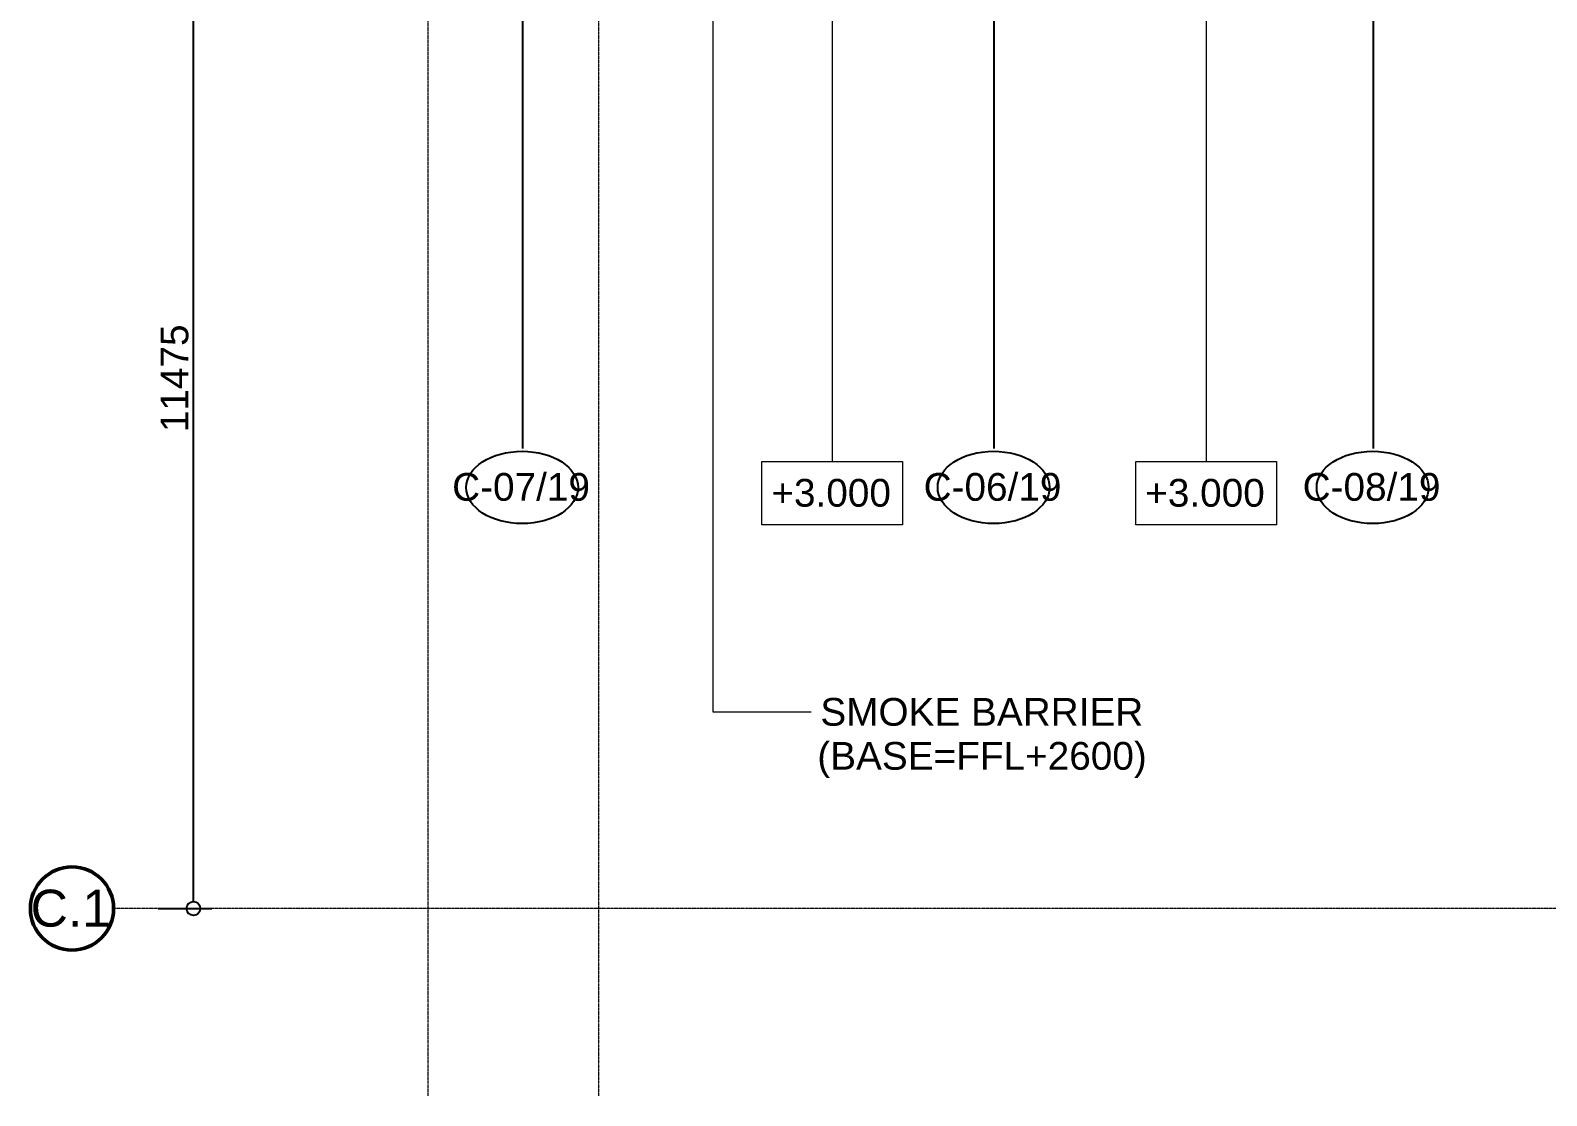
# Model space of a CAD drawing. Header units: millimetres. Extents: x -853432 to -773672, y -18171 to 22484.
# Drawn here: x -853432 to -837029, y -17821 to -6294 of the extents above; entities that cross this region are included whole.
import ezdxf

# ---------------------------------------------------------------- set-up
doc = ezdxf.new("R2010")
doc.units = ezdxf.units.MM
doc.linetypes.add('DPA_Grid _ Level 100', pattern=[10, 5.5, -1.6, 1.3, -1.6])
for name, color, linetype, lineweight in [('A-ANNO-DIMS', 1, 'Continuous', 9), ('A-ANNO-NOTE', 3, 'Continuous', 25), ('G-ANNO-TEXT', 3, 'Continuous', 9), ('S-GRID', 251, 'Continuous', 9), ('S-GRID-IDEN', 3, 'Continuous', 50)]:
    doc.layers.add(name, color=color, linetype=linetype, lineweight=lineweight)
doc.styles.add('Arial', font='arial.ttf', dxfattribs={"height": 400})
doc.styles.add('Arial_2', font='arial.ttf', dxfattribs={"height": 300})
doc.dimstyles.new('DPA-DIM-3_0_C-C', dxfattribs={"dimscale": 304.8, "dimtxt": 306.07782, "dimasz": 0.492126, "dimexe": 0.656168, "dimexo": 0.0625, "dimgap": 0.164042, "dimtad": 1, "dimdec": 0, "dimzin": 0, "dimdsep": 46, "dimtxsty": 'Arial_2', "dimblk1": 'DOTBLANK', "dimblk2": 'DOTBLANK', "dimsah": 1, "dimcen": 0.09, "dimdle": 0.656168, "dimadec": 8, "dimazin": 0, "dimtfac": 1, "dimtdec": 4, "dimtix": 1, "dimtmove": 0, "dimatfit": 3, "dimfxl": 1.312336, "dimfxlon": 1, "dimtvp": 1, "dimtolj": 1, "dimtzin": 0, "dimarcsym": 2})

# ---------------------------------------------------------------- blocks, each defined once
blk = doc.blocks.new('Ceiling Tags - Ceiling Tags-9510765-4251-01 ENLARGED CONCOURSE LEVEL - REFLECTED CEILING PLAN - SHEET 2')
at = {"layer": 'A-ANNO-NOTE'}
blk.add_ellipse((0, 0), major_axis=(6.05, 0), ratio=0.646436, dxfattribs=at)
blk = doc.blocks.new('_DotBlank')
at = {"color": 0, "linetype": 'ByBlock', "lineweight": -2}
blk.add_line((-0.5, 0), (-1, 0), dxfattribs=at)
blk.add_circle((0, 0), 0.5, dxfattribs=at)
blk = doc.blocks.new('*D2472')
at = {"layer": 'A-ANNO-DIMS', "color": 0, "lineweight": -2, "transparency": 16777216}
for p, q in [((-16167, -7900), (-15586, -7900)), ((-15786, -19225), (-15786, -8050)), ((-16167, -19375), (-15586, -19375))]:
    blk.add_line(p, q, dxfattribs=at)
at = {"layer": 'Defpoints', "color": 0, "transparency": 16777216}
for p in [(-16186, -7900), (-15786, -7900), (-16186, -19375)]:
    blk.add_point(p, dxfattribs=at)
at = {"layer": 'A-ANNO-DIMS', "color": 0, "lineweight": -2, "transparency": 16777216, "xscale": 150, "yscale": 150, "zscale": 150}
for p, rotation in [((-15786, -7900), 90), ((-15786, -19375), 270)]:
    blk.add_blockref('_DotBlank', p, dxfattribs=dict(at, rotation=rotation))
at = {"layer": 'A-ANNO-DIMS', "color": 0, "transparency": 16777216, "insert": (-15989, -13638), "char_height": 300, "width": 1384.41, "attachment_point": 5, "rotation": 90, "style": 'Arial_2'}
blk.add_mtext('\\A1;11475', dxfattribs=at)
blk = doc.blocks.new('Grid - 100 Scale-2291345-4251-01 ENLARGED CONCOURSE LEVEL - REFLECTED CEILING PLAN - SHEET 2')
at = {"layer": 'S-GRID-IDEN'}
blk.add_circle((0, 0), 4.5, dxfattribs=at)
blk = doc.blocks.new('*U2464')
at = {"layer": 'S-GRID', "linetype": 'DPA_Grid _ Level 100'}
for p, q in [((-13245, -21399.8), (-13245, 17622.8)), ((-11400, -21399.8), (-11400, 17622.8)), ((57000, -19375), (-16649.5, -19375))]:
    blk.add_line(p, q, dxfattribs=at)
at = {"layer": 'S-GRID-IDEN', "xscale": 99.99999999999993, "yscale": 99.99999999999993, "zscale": 99.99999999999993, "rotation": 89.9999999999998}
blk.add_blockref('Grid - 100 Scale-2291345-4251-01 ENLARGED CONCOURSE LEVEL - REFLECTED CEILING PLAN - SHEET 2', (-17099.5, -19375), dxfattribs=at)
at = {"layer": 'S-GRID-IDEN', "lineweight": 9, "insert": (-17547.2, -19171.1), "char_height": 400, "width": 1058.227, "attachment_point": 1, "style": 'Arial'}
blk.add_mtext('C.1', dxfattribs=at)
at = {"layer": 'A-ANNO-DIMS'}
dim = blk.add_linear_dim(base=(-15786, -7900), p1=(-16186, -19375), p2=(-16186, -7900), angle=90, dimstyle='DPA-DIM-3_0_C-C', override={"dimpost": '<>', "dimfxl": 11474.997005}, dxfattribs=at)
dim.commit()
dim.dimension.update_dxf_attribs({"geometry": '*D2472', "text_midpoint": (-15989.1, -13637.5)})

msp = doc.modelspace()

# ---------------------------------------------------------------- linework, layer by layer
at = {"layer": 'A-ANNO-NOTE'}
for p, q in [((-843008, 3417), (-843008, -10818)), ((-848108, -2160), (-848108, -10818)), ((-838908, -2160), (-838908, -10818))]:
    msp.add_line(p, q, dxfattribs=at)
at = {"layer": 'G-ANNO-TEXT', "color": 10}
for p, q in [((-844758, 3436), (-844758, -10961)), ((-840714, -2671), (-840714, -10961)), ((-846048, -2804), (-846048, -13668)), ((-846048, -13668), (-845118, -13668)), ((-845118, -13668), (-844986, -13668))]:
    msp.add_line(p, q, dxfattribs=at)
at = {"layer": 'G-ANNO-TEXT', "color": 10, "flags": 128}
for points in [[(-843997, -11644), (-845519, -11644), (-845519, -10961), (-843997, -10961)], [(-839953, -11644), (-841475, -11644), (-841475, -10961), (-839953, -10961)]]:
    msp.add_lwpolyline(points, close=True, dxfattribs=at)

# ---------------------------------------------------------------- block references
msp.add_blockref('*U2464', (-835882, 3579))
at = {"layer": 'A-ANNO-NOTE', "xscale": 100, "yscale": 100, "zscale": 100}
for p in [(-848112, -11240), (-843012, -11240), (-838912, -11240)]:
    msp.add_blockref('Ceiling Tags - Ceiling Tags-9510765-4251-01 ENLARGED CONCOURSE LEVEL - REFLECTED CEILING PLAN - SHEET 2', p, dxfattribs=at)

# ---------------------------------------------------------------- texts
at = {"layer": 'A-ANNO-NOTE', "lineweight": 9, "char_height": 300, "width": 1835.86, "attachment_point": 1, "style": 'Arial_2'}
for s, insert in [('C-07/19', (-848869, -11084)), ('C-06/19', (-843769, -11084)), ('C-08/19', (-839669, -11084))]:
    msp.add_mtext(s, dxfattribs=dict(at, insert=insert))
at = {"layer": 'G-ANNO-TEXT', "color": 7, "char_height": 300, "attachment_point": 1, "style": 'Arial_2'}
for s, insert, width in [('+3.000', (-845416, -11148), 1595.36), ('+3.000', (-841372, -11148), 1595.36), ('SMOKE BARRIER', (-844886, -13518), 4289.03), ('(BASE=FFL+2600)', (-844919, -13994), 4377.21)]:
    msp.add_mtext(s, dxfattribs=dict(at, insert=insert, width=width))

doc.saveas('drawing.dxf')
